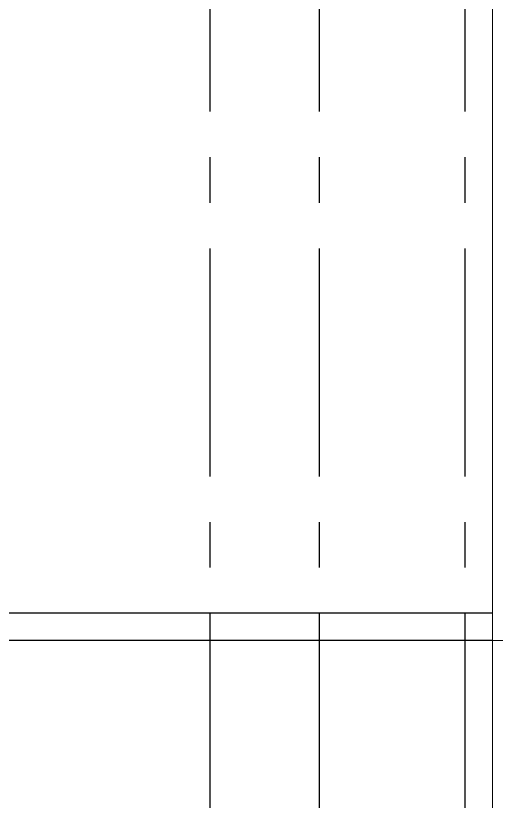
# Model space of a CAD drawing. Header units: metres. Extents: x -58 to 722, y -1100 to 345.
# Drawn here: x 24.447 to 25.765, y 122.748 to 124.901 of the extents above; entities that cross this region are included whole.
import ezdxf

# ---------------------------------------------------------------- set-up
doc = ezdxf.new("R2010")
doc.units = ezdxf.units.M
doc.header["$MEASUREMENT"] = 0
doc.linetypes.add('CENTER2', pattern=[1.125, 0.75, -0.125, 0.125, -0.125])
doc.linetypes.add('CENTERX2', pattern=[4, 2.5, -0.5, 0.5, -0.5])
doc.layers.add('FSR_ARQ_002MURO', color=150, linetype='Continuous', lineweight=30)
doc.layers.add('FSR_ARQ_016EJES', color=135, linetype='CENTER2')
doc.layers.add('FSR_ARQ_29PERFILES ACERO', color=143, linetype='Continuous')

msp = doc.modelspace()

# ---------------------------------------------------------------- linework, layer by layer
at = {"layer": 'FSR_ARQ_002MURO', "lineweight": 0}
msp.add_lwpolyline([(25.7547, 126.3888), (25.7547, 122.5888)], dxfattribs=at)
at = {"layer": 'FSR_ARQ_016EJES', "linetype": 'CENTERX2', "ltscale": 0.25}
for p, q in [((24.9797, 119.6388), (24.9797, 128.6409)), ((25.2797, 119.6388), (25.2797, 128.6409)), ((25.6797, 119.6388), (25.6797, 128.6409))]:
    msp.add_line(p, q, dxfattribs=at)
at = {"layer": 'FSR_ARQ_29PERFILES ACERO', "lineweight": 0}
msp.add_lwpolyline([(25.7547, 125.8588), (29.0047, 125.8588), (29.0047, 123.1888), (25.7547, 123.1888)], close=True, dxfattribs=at)
at = {"layer": 'FSR_ARQ_29PERFILES ACERO', "ltscale": 0.01}
for points in [[(25.7547, 123.2638), (23.9547, 123.2638)], [(25.7547, 123.1888), (23.9547, 123.1888)]]:
    msp.add_lwpolyline(points, dxfattribs=at)

doc.saveas('drawing.dxf')
